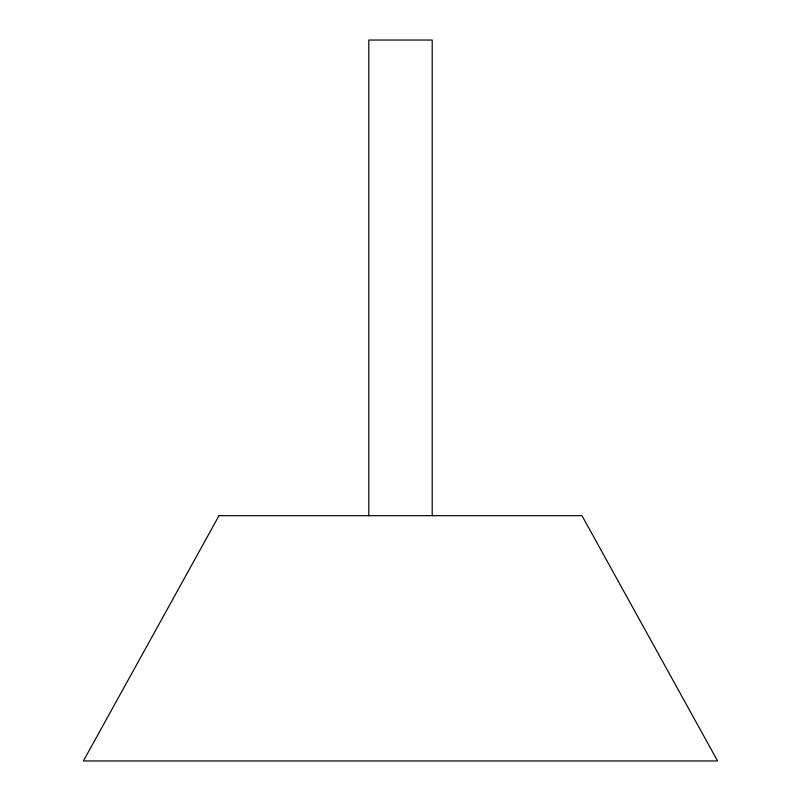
<?xml version="1.0" encoding="UTF-8"?>
<svg xmlns="http://www.w3.org/2000/svg" width="801" height="801" viewBox="0 0 801 801"><rect width="100%" height="100%" fill="white"/><g stroke="black" fill="none" stroke-linecap="round" stroke-linejoin="round"><path stroke-width="1.2" d="M432.21 515.674L432.21 40.05L368.79 40.05L368.79 515.674M219.003 515.674L83.414 760.95L717.586 760.95L581.997 515.674L219.003 515.674"/></g></svg>
